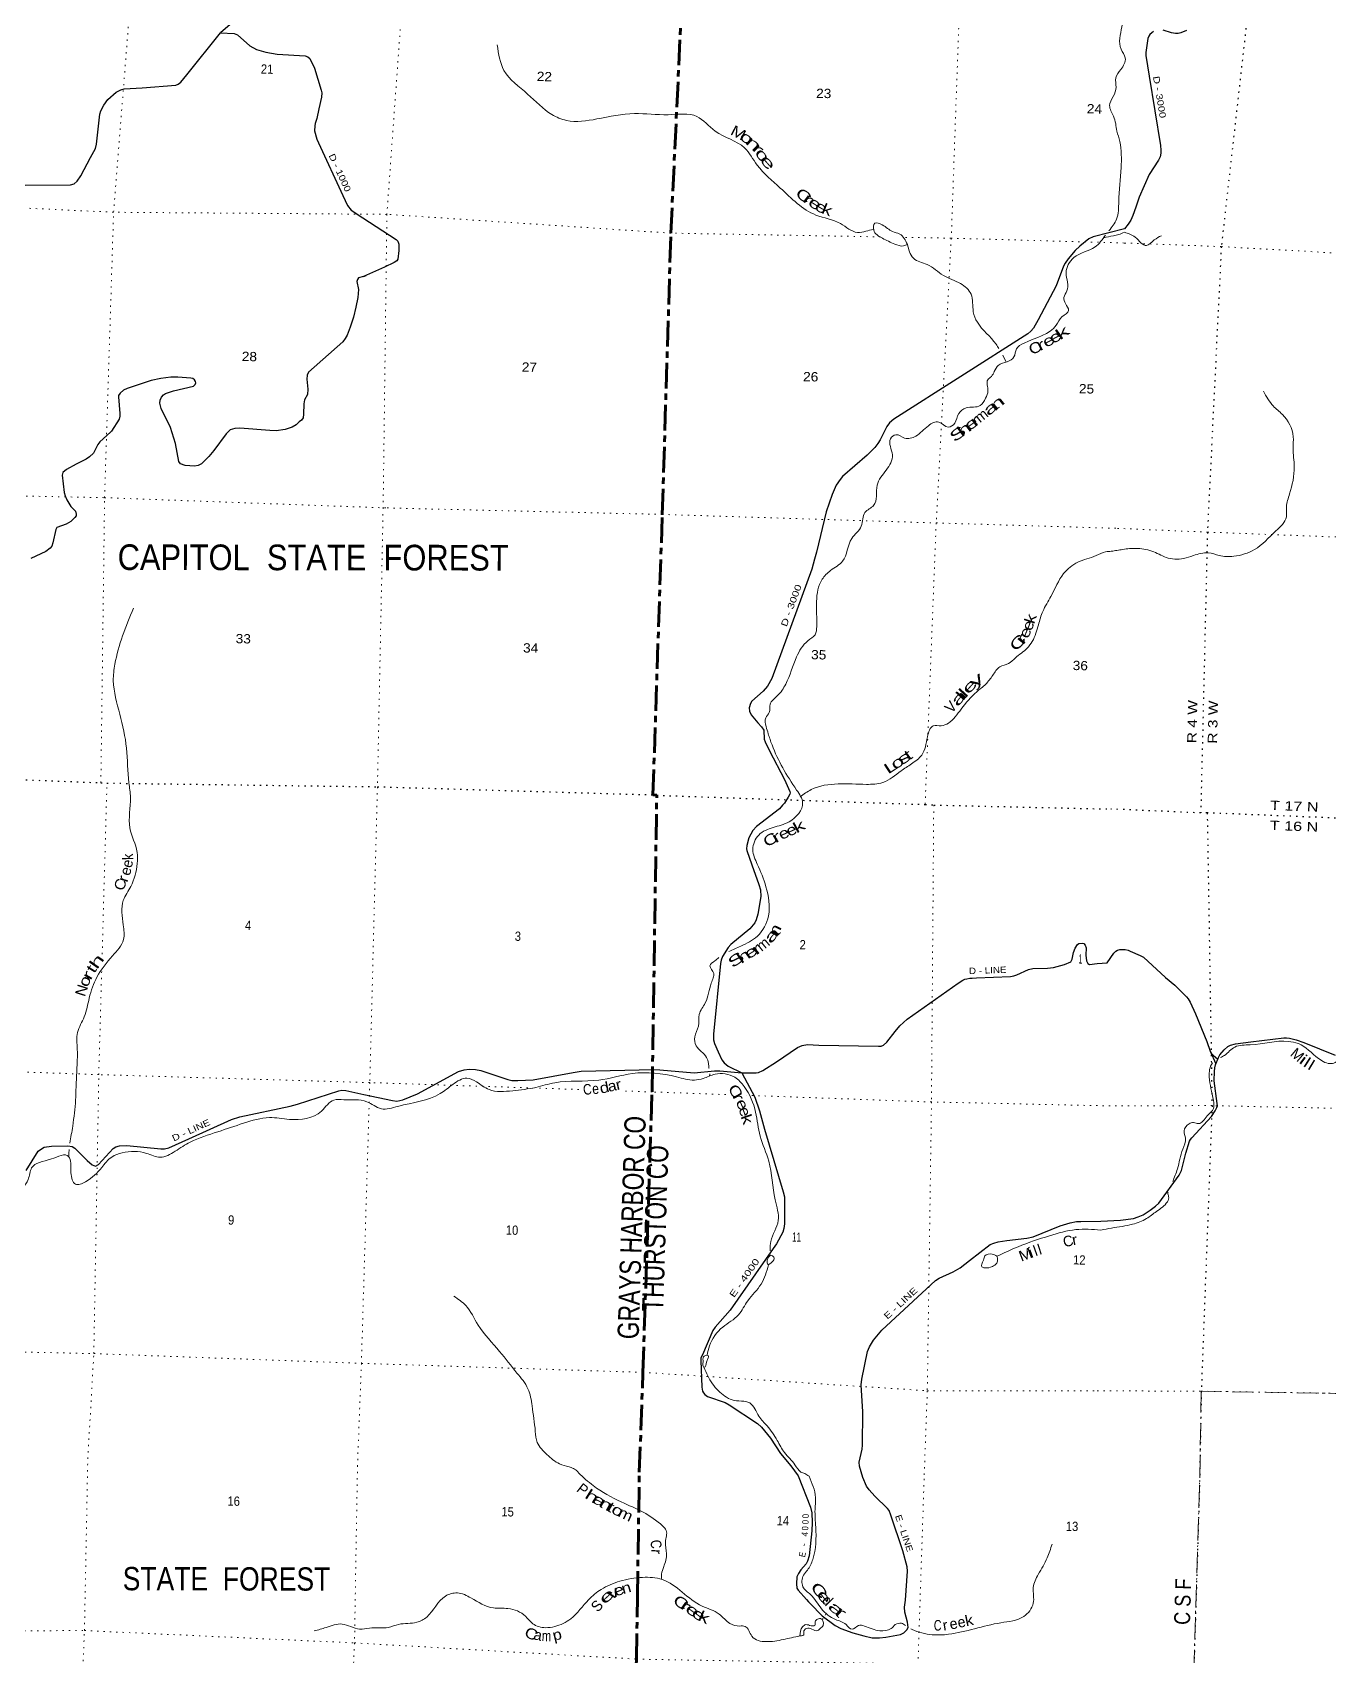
# Model space of a CAD drawing. Header units: feet. Extents: x -757852 to -501257, y -360805 to -170898.
# Drawn here: x -553669 to -529253, y -226110 to -195524 of the extents above; entities that cross this region are included whole.
import ezdxf
from ezdxf.enums import TextEntityAlignment as Align

# ---------------------------------------------------------------- set-up
doc = ezdxf.new("R2010")
doc.units = ezdxf.units.FT
doc.header["$LTSCALE"] = 80
for name, pattern in [('DOT_DASHED', [7.7, 5, -1.2, 0.3, -1.2]), ('DOTTED', [1.5, 0.3, -1.2]), ('LONG_DASH_SHORT_DASH', [9.9, 6, -1.2, 1.5, -1.2])]:
    doc.linetypes.add(name, pattern=pattern)
for name, color, linetype, lineweight in [('11', 7, 'LONG_DASH_SHORT_DASH', 60), ('29', 7, 'Continuous', 25), ('39', 7, 'Continuous', 13), ('41', 7, 'Continuous', 13), ('44', 7, 'DOT_DASHED', 13), ('6', 7, 'DOTTED', 25), ('7', 7, 'DOTTED', 13)]:
    doc.layers.add(name, color=color, linetype=linetype, lineweight=lineweight)
doc.layers.add('12', color=7, linetype='Continuous')
doc.layers.add('30', color=7, linetype='Continuous')

msp = doc.modelspace()

# ---------------------------------------------------------------- linework, layer by layer
at = {"layer": '11'}
for points in [[(-542236.73, -222653.56), (-542167.96, -220773.55), (-541996.19, -215488.89), (-541907.73, -209898.52), (-541979.91, -209890.81), (-541804.13, -204606.24), (-541642.04, -199305.26), (-541395.8, -194068.49), (-541166.67, -188684.7), (-541046.66, -183636.21), (-540681.11, -178315.84)], [(-542548.41, -236202.98), (-542530.26, -231398.89), (-542290.28, -226176.95), (-542272.4, -225000.41), (-542236.73, -222653.56)]]:
    msp.add_lwpolyline(points, dxfattribs=at)
at = {"layer": '29'}
msp.add_line((-531482.49, -214717.97), (-531376.29, -214961.76), dxfattribs=at)
for points in [[(-549629.65, -195106.5), (-550128.18, -195530.85)], [(-553804.04, -198400.86), (-552952.63, -198395), (-552881.49, -198373.5), (-552826.84, -198326.63), (-552757.35, -198225.11), (-552574.01, -197879.85), (-552483.3, -197709.55), (-552462.28, -197630.04), (-552401.33, -197063.17), (-552382.12, -196999.15), (-552327.15, -196891.32), (-552250.71, -196785.92), (-552092.92, -196649.17), (-552007.04, -196602.3), (-551942.38, -196587.72), (-551599.98, -196567.28), (-550965.4, -196517.51), (-550921.77, -196500.76), (-550874.93, -196461.7), (-550761.75, -196321.59), (-550128.18, -195530.85)], [(-550128.18, -195530.85), (-549868.73, -195545.26), (-549805.28, -195571.23), (-549571.69, -195777.76), (-549446.12, -195844.62), (-549270.45, -195895.39), (-549058.33, -195931.34), (-548533.47, -195966.31), (-548481.87, -195981.32), (-548442.84, -196016.47), (-548355.12, -196194.8), (-548229.39, -196611.68), (-548216.41, -196660.9), (-548224.22, -196742.91), (-548271.94, -196965.34), (-548314.98, -197142.95)], [(-532552.78, -195507.26), (-532582.69, -195529.24), (-532616.42, -195563), (-532638.11, -195594.34), (-532659.5, -195640.7), (-532697.16, -195899.35), (-532695.17, -195957.87), (-532632.34, -196348.86), (-532415.63, -197655.79), (-532411.59, -197742.65), (-532414, -197795.7), (-532426.05, -197865.62), (-532454.06, -197930.55), (-532631.4, -198202.66), (-532821.26, -198629.95), (-532883.92, -198813.2), (-532936.94, -198972.33), (-532975.5, -199059.13), (-533026.11, -199136.29), (-533097.93, -199225.74)], [(-531927.73, -195485.93), (-532033.22, -195529.24), (-532083.83, -195541.3), (-532132.89, -195543.52), (-532211.56, -195529.24), (-532368.64, -195479.19)], [(-548314.98, -197142.95), (-548341.34, -197236.98), (-548348.24, -197280.18), (-548356.96, -197377.58), (-548310.11, -197533.81), (-548278.88, -197604.11), (-547822.89, -198598.43)], [(-547822.89, -198598.43), (-547736.67, -198786.43), (-547662.07, -198871.48), (-547447.63, -199014.77), (-546816.64, -199424.01), (-546787.61, -199459.28), (-546768.09, -199512), (-546766.85, -199632.23), (-546787.61, -199793.2), (-546807.13, -199826.41), (-546852.12, -199858.33), (-547036.34, -199945.85), (-547433.56, -200125.07), (-547384.89, -200105.66)], [(-533097.93, -199225.74), (-533689.72, -199374.18), (-533766.82, -199413.64), (-533936.18, -199552.66), (-534027.37, -199635.21), (-534157.64, -199787.26), (-534214.1, -199874.15), (-534244.49, -199926.28), (-534383.31, -200300.83), (-534723.16, -200937.43), (-534813.36, -201097.11), (-534861.13, -201153.59), (-534915.55, -201199.98), (-537444.89, -202813.16), (-537522.29, -202881.85), (-537570.83, -202952.18), (-537699.25, -203199.02), (-537740.19, -203271.51), (-537800.98, -203345.36), (-537944.3, -203488.88), (-538406.06, -203889.88), (-538452.35, -203949.24), (-538526.18, -204057.85), (-538605.42, -204228.83), (-538716.1, -204557.18), (-538900.47, -205317.2), (-538934.36, -205450.25), (-538984.86, -205635.92), (-539740.58, -207695.12), (-539820.23, -207839.7), (-539904.5, -207933.99), (-540115.52, -208126.43), (-540140.87, -208171.64), (-540167.63, -208248.08), (-540163.29, -208313.25), (-540129.36, -208383.25), (-540002.37, -208532.36), (-539933.13, -208606.5), (-539894.05, -208673.83), (-539887.14, -208839.37), (-539868, -208891.06), (-539781.16, -209060.62), (-539503.23, -209603.54), (-539402.29, -209825), (-539394.67, -209853.36), (-539403.35, -209879.42), (-539433.74, -209931.54), (-539498.88, -210044.5), (-539537.97, -210087.96), (-539597.5, -210153.95), (-540028.66, -210487.63), (-540097.59, -210562.36), (-540171.96, -210700.51), (-540211.7, -210842.33), (-540215.38, -210909.05), (-540211.04, -210937.28), (-540119.85, -211206.64), (-539985.23, -211580.26), (-539954.22, -211678.21), (-539950.49, -211806.17), (-540002.11, -212138.49), (-540033, -212242.8), (-540063.39, -212303.62), (-540152.44, -212417.86), (-540515.01, -212712), (-540565.29, -212769.33), (-540667, -212937.91), (-540693.05, -213003.08), (-540709.85, -213070.95), (-540838.8, -214401.7), (-540836.35, -214504.09), (-540818.98, -214573.6), (-540754.27, -214731.31), (-540680.03, -214886.4), (-540636.6, -214942.88), (-540562.35, -215002.32), (-540306.26, -215127.42)], [(-547433.56, -200125.07), (-547529.33, -200148.62), (-547548.35, -200176.87), (-547560.56, -200218.93), (-547528.58, -200370.49), (-547537.14, -200519.66), (-547576.88, -200699.89), (-547619.12, -200886.79), (-547686.13, -201076.59), (-547740.14, -201230.48), (-547779.18, -201292.97), (-547824.39, -201356.16), (-548470.16, -201927.64), (-548496.18, -201981.16), (-548501.39, -202056.52), (-548479.25, -202243.2), (-548489.67, -202343.59), (-548544.32, -202449.04), (-548559.11, -202519.72), (-548561.54, -202719.01), (-548571.65, -202784.93), (-548598.97, -202827.89), (-548641.92, -202863.04), (-548700.47, -202917.72), (-548775.79, -202959.05), (-548911.28, -203007.55), (-549080.57, -203030.45), (-549199.99, -203023.8)], [(-549199.99, -203023.8), (-549762.32, -202978.26), (-549856.91, -202987.24), (-549941.9, -203013.41), (-550023.14, -203085.13), (-550254.45, -203403.41), (-550343.99, -203513.33), (-550484.53, -203650.03), (-550546.99, -203685.18), (-550614.28, -203697.39), (-550792.93, -203681.27), (-550882.72, -203650.03), (-550911.03, -203605.83), (-550973.35, -203270.55), (-551066.23, -202964.96), (-551245.01, -202607.6), (-551269.21, -202507.63), (-551265.3, -202452.95), (-551236.37, -202394.31), (-551202.84, -202355.31), (-551163.8, -202327.97), (-551013.53, -202275.23), (-550638.15, -202190.91), (-550601.65, -202160.03), (-550589.94, -202128.79), (-550596.98, -202101.65), (-550614, -202072.46), (-550648.5, -202046.77), (-550687.54, -202038.96), (-550927.91, -202020.95), (-551062.3, -202019.43), (-551249.69, -202042.86), (-551433.81, -202080.93), (-551732.15, -202184.22)], [(-551732.15, -202184.22), (-551886.01, -202230.33), (-551955.27, -202261.46), (-552018.74, -202320.16), (-552046.07, -202363.13), (-552047.44, -202392.8), (-552023.05, -202703.29), (-552022.65, -202757.59), (-552034.36, -202808.37), (-552182.1, -203036.87), (-552198.44, -203056.73), (-552397.42, -203236.04), (-552434.75, -203290.36), (-552522.35, -203454.75), (-552594.56, -203521.25), (-552655.08, -203564.11), (-552845.77, -203655.97), (-553025.94, -203759.39), (-553100.11, -203817.98), (-553111.99, -203866.95), (-553071.7, -204193.8), (-553053.27, -204257.36), (-553022.04, -204331.57), (-552944.06, -204453.67), (-552858.07, -204546.38), (-552843.2, -204600.33), (-552846.36, -204632.3), (-552869.79, -204663.55), (-552943.96, -204737.75), (-553036.7, -204788.36), (-553209.42, -204854.92), (-553231.17, -204891.82), (-553284.55, -205142.61), (-553307.02, -205204.47), (-553334.35, -205239.62), (-553415.34, -205305.52), (-553702.75, -205437.62)], [(-540306.26, -215127.42), (-540037.35, -215127.54), (-539989.69, -215119.96), (-539907.08, -215084.1), (-539651.63, -214918.92), (-539255.71, -214654), (-539170.88, -214610.86), (-539068.98, -214597.52), (-538852.88, -214610.15), (-537732.08, -214628.93), (-537679.38, -214625.76), (-537635.97, -214606.21), (-537572.13, -214551.07), (-537418.71, -214348.27), (-537327.64, -214243.45), (-537190.44, -214114.51), (-536232.23, -213437.93), (-536143.82, -213384.73), (-536102.57, -213365.18), (-536067.83, -213356.49), (-536007.03, -213347.81), (-535964.11, -213344.15), (-535882.81, -213337.07), (-535244.52, -213313.54), (-535181.94, -213302.19), (-535126.02, -213281.16), (-534906.79, -213180.27), (-534826.39, -213163.86), (-534548.27, -213158.09), (-534431.22, -213142.13), (-534227.13, -213090), (-534106.05, -213038.65), (-534083.83, -212990.08), (-534057.63, -212864.29), (-534027.38, -212781.55), (-533983.95, -212707.69), (-533956.92, -212692.82), (-533892.76, -212685.97), (-533862.36, -212694.66), (-533834.5, -212721.05), (-533818.94, -212772.86), (-533822.75, -212912.52), (-533810.25, -213020.49), (-533784.2, -213068.28), (-533754.43, -213086.82), (-533611.32, -213069.09), (-533421.35, -213054.01)], [(-533421.35, -213054.01), (-533297.98, -212871.84), (-533260.47, -212834.36), (-533228.09, -212816.38), (-533184.71, -212804.33), (-533131.68, -212804.33), (-533082.37, -212806.08), (-533025.64, -212818.79), (-532989.49, -212833.26), (-532801.5, -212915.25), (-532740.25, -212950.55), (-532322.67, -213333.3), (-532149.75, -213478.14), (-531928.63, -213695.12), (-531894.12, -213736.29), (-531860.38, -213798.99), (-531760.95, -214015.08), (-531546.97, -214538.09), (-531481.9, -214719.61), (-531454.28, -214762.3), (-531423.76, -214796.11), (-531336.99, -214868.95)], [(-533543.81, -217926.71), (-533173.86, -217905.39), (-532927.85, -217874.87), (-532841.27, -217845.11), (-532747.28, -217801.71), (-532612.31, -217717.31), (-532511.09, -217640.15), (-532450.84, -217582.28), (-532065.22, -217056.63), (-532021.84, -216969.82), (-531939.9, -216641.89), (-531871.02, -216415.24), (-531854.35, -216387.49), (-531829.04, -216352.54), (-531454.25, -215949.66), (-531388, -215843.75), (-531355.46, -215782.26), (-531345.82, -215748.5), (-531349.43, -215708.72), (-531404.01, -215280.37), (-531403.67, -215104.7), (-531396.44, -215037.18), (-531382.84, -214976.82), (-531324.13, -214841.87), (-531298.65, -214788.22), (-531218.09, -214697.19), (-531150.61, -214634.5), (-531100, -214610.39), (-531003.59, -214583.86), (-530717.22, -214541.76), (-530092.58, -214468.12), (-530043.18, -214466.92), (-529986.02, -214473.61), (-529861.21, -214506.7), (-529716.6, -214554.93), (-529125.53, -214793.65)], [(-553785.1, -216967.37), (-553559.31, -216606.72), (-553520.73, -216570.99), (-553446.9, -216531.89), (-553308.54, -216508.23), (-553003.98, -216503.65), (-552922.22, -216516.72), (-552873.7, -216547.1), (-552641.64, -216779.15), (-552543.68, -216859.89), (-552482.89, -216885.96), (-552426.43, -216855.55), (-552147.84, -216555.87), (-552100.75, -216525.37), (-552031.27, -216503.65), (-551893.54, -216497.72), (-551253.98, -216562.31), (-551183.89, -216563.97), (-551101.99, -216544.93), (-550724.69, -216372.33), (-549917.17, -216005.32), (-549760.17, -215956.26), (-548815.29, -215760.02), (-548678.91, -215721.66), (-547897.96, -215465.32), (-547840.81, -215456.66), (-547762.65, -215458.83), (-547427.87, -215535.61), (-546885.48, -215652.16), (-546802.97, -215660.85), (-546750.86, -215652.16), (-546694.41, -215639.12), (-546415.36, -215522.38), (-545643.43, -215102.42), (-545534.98, -215070.01), (-545439.45, -215056.97), (-545322.2, -215065.66), (-545224.59, -215085.27), (-544713.47, -215256.93), (-544636.1, -215272.02), (-544527.54, -215276.37), (-544236.55, -215262.91), (-543485.35, -215122.14), (-543330.35, -215095.72), (-541961.39, -215064.29), (-541848.25, -215070), (-541203.88, -215126.47), (-540819.1, -215093.89), (-540722.47, -215094.27), (-540306.26, -215127.42)], [(-540306.26, -215127.42), (-540062.33, -215588.57), (-539972.23, -215846.54), (-539881.03, -216189.75), (-539526.61, -217373.42), (-539503.25, -217464.85), (-539503.75, -217973.82), (-539511.94, -218062.21), (-539533.65, -218131.72), (-539650.89, -218353.29), (-539712.71, -218439.45), (-540523.87, -219599.71), (-540809.58, -219923.12), (-540853.77, -219982.45), (-541047.37, -220442.64), (-541075.23, -220499.44), (-541079.58, -220551.57), (-541060.83, -221050.48), (-541049.18, -221127.21), (-541027.46, -221161.96), (-541001.41, -221192.38), (-540950.28, -221227.51), (-540621.63, -221343.75), (-540545.45, -221383.53), (-540012.6, -221738.53), (-539937.51, -221804.94), (-539762.35, -222012.53), (-539578.68, -222299.51), (-539382.28, -222532.33), (-539245.34, -222724.45)], [(-538026.34, -222753.23), (-538090.27, -222539.89), (-538096.29, -222465.3), (-538040.08, -222220.59), (-538031.16, -222143.81), (-538027.46, -221516.09), (-538057.51, -221010.2), (-538044.19, -220899.13), (-537937.11, -220379.99), (-537900.89, -220290.91), (-537827.06, -220169.26), (-537670.56, -219977.74), (-536658.85, -219040.31), (-536585.13, -218998.43), (-536324.79, -218878.78), (-536194.3, -218800.76), (-536014.25, -218664.52), (-535626.16, -218362.96), (-535560.3, -218335.91), (-535477.79, -218314.18), (-535315.32, -218289.65), (-534939.32, -218244.67), (-534817.73, -218218.61), (-534309.63, -218010.52), (-534118.6, -217953.6), (-534001.35, -217931.87), (-533918.18, -217928.49), (-533543.81, -217926.71)], [(-539245.34, -222724.45), (-539010.45, -223315.37), (-538989.21, -223417.44), (-538980.7, -223604.54), (-538984.96, -223761.89), (-539035.95, -224229.64), (-539065.72, -224331.71), (-539091.21, -224378.48), (-539193.23, -224493.3), (-539239.98, -224561.33), (-539267.28, -224627.62), (-539273.98, -224756.94), (-539269.73, -224837.74), (-539245.57, -224877.67), (-539089.17, -225051.11), (-539047.58, -225094.88), (-539015.62, -225130.28), (-538789.42, -225358.66), (-538548.88, -225542.15), (-538440.88, -225601.04), (-538215.6, -225681.84), (-538007.33, -225737.12), (-537848.47, -225773.16), (-537709.79, -225775.39), (-537590.7, -225766.36), (-537318.74, -225711.61), (-537256.44, -225681.27), (-537195.48, -225626.56), (-537169.32, -225581.15), (-537182.87, -225482.2), (-537234.24, -225289.65), (-537237.98, -225197.06), (-537220.47, -225068.77), (-537182.73, -224520.93), (-537190.02, -224436), (-537272.83, -224135.95), (-537499.01, -223465.75), (-537531.27, -223374.9), (-537558.18, -223341.38), (-537797.6, -223105.29), (-537905.32, -222987.93), (-537953.75, -222917.83), (-538026.34, -222753.23)]]:
    msp.add_lwpolyline(points, dxfattribs=at)
at = {"layer": '39'}
for p, q in [((-535324.91, -201734.49), (-535390.09, -201605.7)), ((-540911.45, -215190.87), (-540911.22, -215147.63)), ((-538735.37, -225350.61), (-538719.68, -225311.96))]:
    msp.add_line(p, q, dxfattribs=at)
for points in [[(-533390.36, -199260.9), (-533246.4, -199042.27), (-533204.55, -198713.34), (-533161.38, -198070.61), (-533186.08, -197579.19), (-533237.77, -197382.85), (-533301.59, -197103.75), (-533377.29, -196902.84), (-533309.01, -196733.44), (-533254.52, -196551.64), (-533260.57, -196380.51), (-533166.41, -196221.77), (-533080.93, -196004.49), (-533159.44, -195837.71), (-533147.61, -195417.55), (-533243.23, -194349.14), (-533487.24, -193695.69)], [(-537830.53, -199232.01), (-537967.05, -199270.21), (-538126.36, -199292.65), (-538446.07, -199126.28), (-538908.6, -198964.62), (-539582.1, -198456.07), (-540016.19, -198023.5), (-540253.8, -197698.11), (-540807.17, -197381.45), (-541152.46, -197105.86), (-541692.37, -197073.16), (-542327.03, -197052.33), (-543036.91, -197154.47), (-543608.37, -197181.39), (-543883.14, -197070.38), (-544340.45, -196685.55), (-544786.26, -196238.63), (-544911.73, -195758.94)], [(-537186.95, -199517.72), (-537331.14, -199323.26), (-537466.66, -199273.83), (-537660.71, -199148.61), (-537798.71, -199119.24), (-537821.71, -199243.43), (-537656.58, -199402.17), (-537426, -199512.15), (-537261.98, -199546.15), (-537186.95, -199517.72)], [(-540548.82, -212840.89), (-540326.04, -212741.66), (-540012.07, -212551.83), (-539804.22, -212172.45), (-539851.66, -211622.16), (-540014.55, -211195.91), (-540098.6, -210922.38), (-539985.65, -210647.4), (-539714.99, -210504.85), (-539415.01, -210397.17), (-539159.46, -210041.03), (-539272.43, -209801.02), (-539736.92, -208949.32), (-539808.37, -208738.44), (-539847.41, -208602.75), (-539853.69, -208441.67), (-539789.02, -208340.58), (-539771.29, -208184.09), (-539636.91, -208024.27), (-539479.02, -207804.66), (-539274.1, -207292.44), (-539059.9, -206985.62), (-538926.6, -206872.05), (-538894.91, -206719.91), (-538791.68, -205829.13), (-538633, -205661.84), (-538405.84, -205488.1), (-538235.07, -205061.58), (-538054.71, -204826.39), (-537986.38, -204568.48), (-537822.52, -204437.52), (-537755.33, -204056.87), (-537583.79, -203769.18), (-537468.6, -203484.19), (-537503.69, -203179.61), (-537403.42, -203103.5), (-537238.09, -203167.7), (-537030.24, -203132.31), (-536790.46, -202934.72), (-536593.87, -202864.87), (-536415.23, -202961.57), (-536294.88, -202885.92), (-536220.34, -202706.61), (-536081.15, -202599.21), (-535814.81, -202555.13), (-535713.09, -202416.68), (-535669.62, -202276.88), (-535670.76, -202067.64), (-535604.97, -202004.8), (-535548.62, -201915.59), (-535475.49, -201796.59), (-535305.1, -201730.15), (-535180.35, -201638.51), (-535130.58, -201486.79), (-534989.34, -201377.43), (-534382.48, -201039.53), (-534274.3, -200883.13), (-534150.86, -200761.28), (-534208.16, -200633.21), (-534237.63, -200517.86), (-534180.47, -200394.47), (-534170.64, -200231.75), (-534196.59, -200052.11), (-534051.21, -199765.82), (-533650.58, -199565.94), (-533455.78, -199344.71)], [(-533491.47, -199393.98), (-533303.96, -199354.75), (-533204.96, -199332.92), (-533099.42, -199289.11)], [(-533099.42, -199289.11), (-532893.5, -199383.45), (-532683.71, -199537.27), (-532536.14, -199433.88), (-532400.83, -199354.53)], [(-535464.3, -201481.11), (-535516.45, -201399.34), (-535868.55, -200984.78), (-535944.35, -200787.88), (-535986.81, -200454.96), (-536185.2, -200257.22), (-536509.21, -200102.82), (-536815.92, -199896.52), (-537072.48, -199779.89), (-537145.95, -199655.47), (-537186.95, -199517.72)], [(-530478.03, -202283.7), (-530295.29, -202562.66), (-530121.66, -202722.91), (-529917.91, -203140.8), (-529919.64, -203359.97), (-529898.25, -203706.02), (-529986.74, -204220.11), (-530044.97, -204464.98), (-530046.44, -204651.98), (-530245.55, -204917.85), (-530648.36, -205268.55), (-531037.34, -205394.15), (-531312.63, -205379.88), (-531517.28, -205329.99), (-531799.13, -205382.03), (-531984.51, -205436.86), (-532310.01, -205416.16), (-532580.44, -205295.36), (-532887.62, -205246.66), (-533004.75, -205249.84), (-533128.78, -205266.68), (-533239.25, -205283.8)], [(-539205.46, -209924.85), (-538998.86, -209791.3), (-538491.86, -209684.43), (-537959.43, -209692.82), (-537647.02, -209655.84), (-537306.33, -209440.49), (-537110.28, -209308.26), (-536917.41, -209139.76), (-536806.83, -208794.31), (-536699.58, -208591.62), (-536550.79, -208589.06), (-536414.93, -208537.91), (-536173.64, -208275.98), (-535880.63, -207950.89), (-535710.32, -207801.97), (-535577.86, -207638.09), (-535443.43, -207476.26), (-535283.23, -207415.62), (-535152.08, -207308.04), (-534930.8, -207128.12), (-534833.28, -206997.63), (-534716.55, -206686.21), (-534635.17, -206432.94), (-534481.85, -206150.86), (-534242.64, -205719.9), (-533976.37, -205506.84), (-533629.75, -205382.15), (-533451.19, -205309.87), (-533344.44, -205300.28), (-533239.25, -205283.8)], [(-551766.51, -206373.65), (-552116.8, -207429.66), (-552146.09, -207736.76), (-552022.23, -208371.31), (-551898.47, -209009.88), (-551851.47, -209664.76), (-551823.67, -209936.99), (-551833.14, -210514.11), (-551697.21, -210975.94), (-551694.01, -211183.22), (-551818.71, -211616.84), (-551957.5, -211879.15), (-551958.26, -212341.81), (-551954.66, -212617.49), (-552160.82, -212924.5), (-552453.56, -213324.03), (-552599.46, -213718.94), (-552692.11, -214070.83), (-552819.73, -214371.62), (-552824.87, -214677.27), (-552842.47, -215258.23), (-552857.33, -215636.08), (-552911.17, -216133.72), (-552965.84, -216451.91)], [(-540923.71, -215042.31), (-540924.39, -215037.1), (-540936.43, -214950.32), (-540970, -214838.9), (-541167.82, -214617.03), (-541192.14, -214453.51), (-541123.01, -214247.92), (-541107.8, -214027), (-540994.25, -213812.38), (-540883.05, -213440.8), (-540842.44, -213337.14), (-540832.48, -213254.9), (-540905.57, -213114.39), (-540816.94, -213019.9), (-540740.14, -212956.7)], [(-525948.01, -215192.03), (-526175.81, -215228.14), (-527194.73, -215191.86), (-527759.65, -215197.4), (-528288.11, -215167.04), (-528764.86, -214952.09), (-529041.76, -214887.54), (-529106.38, -214923.22), (-529199.1, -214954.66), (-529439.58, -214860.24), (-529821.31, -214577.67), (-530007.93, -214535.96), (-530726.11, -214600.61), (-531015.92, -214642.54), (-531214.17, -214799.82), (-531289.44, -214842.1)], [(-531436.19, -214937.62), (-531440.45, -214942.8), (-531498.81, -215205.77), (-531468.35, -215421.18), (-531421.92, -215650.79), (-531421.11, -215803.63), (-531538.78, -215939.43), (-531702.76, -216084.92), (-531795.07, -216064.08), (-531877.69, -216089.56), (-531973.23, -216223.53), (-531946.17, -216360.49), (-532000.07, -216567.18), (-532099.51, -216940.42), (-532188.55, -217177.67)], [(-565012.17, -221115.47), (-564612.69, -221278.41), (-564354.34, -221232.13), (-564085.93, -221099.58), (-563799.18, -221128.39), (-563548.75, -221248.89), (-563320.2, -221531.83), (-562946.65, -221888.55), (-562800.75, -221924.14), (-562560.36, -221700.41), (-562232.48, -221259.45), (-561626.6, -220877.28), (-561113.32, -220587.49), (-560554.32, -220061.39), (-560365.83, -219822.37), (-560135.91, -219703.01), (-559866.22, -219773.67), (-559553.28, -219885.57), (-559274.93, -220187.77), (-559135.53, -220243.32), (-558979.71, -220112.17), (-558926.86, -219656.75), (-558787.54, -219285.83), (-558675.83, -219236.13), (-558446.27, -218959.85), (-558027, -218736.27), (-557668.43, -218615.88), (-557264.64, -218538.79), (-556328.61, -218564.63), (-555961.2, -218410.24), (-555631.69, -218329.41), (-555318.49, -218258.25), (-554909.95, -217978.1), (-554273.4, -217488), (-553997.66, -217385.8), (-553750.78, -217142.11), (-553685.29, -216920.34), (-553313.54, -216751.98), (-552990.81, -216703.17), (-552947.52, -216828.9), (-552943.85, -217016.07), (-552860.35, -217227.23), (-552668.34, -217181.42), (-552364.59, -216912.9), (-552177.08, -216716.1), (-551978.24, -216636.25), (-551520.23, -216646.92), (-551264.65, -216719.26), (-550982.64, -216607.15), (-550697.22, -216434.76), (-550178.12, -216239.66), (-549691.95, -216077.99), (-549205.1, -215972.66), (-548828, -216005.58), (-548223.36, -215848.68), (-547993.43, -215642.82), (-547806.33, -215635.11), (-547371.07, -215673.42), (-547096.81, -215806.54), (-546786.22, -215761.48), (-545986.67, -215520.61), (-545749.46, -215347.1), (-545483.43, -215230.59), (-545306.15, -215299.09), (-545068.33, -215443.44), (-544622.65, -215465.9), (-544189.05, -215403.58), (-543829.22, -215315.41), (-543001.99, -215266.29), (-542365.96, -215142.31), (-541533.33, -215205.97), (-541199.07, -215266.07), (-541033.55, -215235.72), (-540808.54, -215154.47), (-540440.09, -215213.35), (-540259.27, -215388.55), (-540045.37, -215868.29), (-539961.53, -216322.87), (-539797.62, -216791.38), (-539678.07, -217524.4), (-539618.8, -217912.02), (-539760.64, -218305.01), (-539772.39, -218463.66), (-539771.68, -218481.76)], [(-552979.07, -216571.1), (-552980.38, -216600.82), (-552981.58, -216705.58)], [(-532274.61, -217377.28), (-532279.98, -217391.43), (-532264.44, -217459.93), (-532289.34, -217558.27), (-532495.83, -217741.62), (-532681.85, -217876.88), (-532944.02, -217983.38), (-533342.62, -218054.6), (-533542.93, -218091.85)], [(-533542.93, -218091.85), (-534013.05, -218082.9), (-534508.22, -218200.11), (-535101.94, -218405.54), (-535500.09, -218585.36)], [(-539766.65, -218562.37), (-539825.2, -218659.57), (-539809.05, -218742.43), (-539735.46, -218689.83), (-539695.51, -218614.32), (-539712.98, -218587.76), (-539748.81, -218572.84), (-539770.67, -218562.27)], [(-535500.09, -218585.36), (-535591.6, -218545.01), (-535724.98, -218576.1), (-535755.08, -218659.88), (-535784.16, -218785.94), (-535728.33, -218805.35), (-535584.95, -218776.5), (-535503.1, -218714.04), (-535487.39, -218643.99), (-535500.09, -218585.36)], [(-539801.71, -218747.19), (-539942.25, -219109.47), (-540192.79, -219423.49), (-540367.83, -219688.97), (-540664.66, -219919.43), (-540916.14, -220273.65), (-540960.45, -220449.65)], [(-545728.19, -219338.73), (-545507.15, -219512.87), (-545272.58, -219882.44), (-544868.13, -220378.69), (-544542, -220786.61), (-544333.87, -221083.16), (-544256.97, -221404.8), (-544195.88, -221887.01), (-544158.54, -222095.09), (-543976.93, -222322.61), (-543739.82, -222497.12), (-543560.29, -222555.62), (-543476.58, -222585.73), (-543435.82, -222610.41), (-543424.61, -222619.22), (-543416.25, -222625.52)], [(-540960.45, -220449.65), (-541027.45, -220478.26), (-541035.87, -220580.66), (-541033.64, -220657.16), (-541015.94, -220673.66), (-540969.58, -220582.2), (-540945.93, -220516.37), (-540938.54, -220458.21), (-540960.45, -220449.65)], [(-541018.52, -220676.1), (-540860.55, -220991.1), (-540622.74, -221221.95), (-540489.75, -221293.45), (-540155.4, -221349.52), (-539982.39, -221600.99), (-539829.84, -221781.57), (-539639.27, -222055.57), (-539499.94, -222286.14), (-539304.32, -222516), (-539190.91, -222651.42), (-539121.21, -222679.19), (-539039.6, -222729.1)], [(-543416.25, -222625.52), (-543400.59, -222643.06), (-543381.19, -222664.21), (-543103.35, -222908.24), (-542575.53, -223215.87), (-542163.73, -223408.23), (-541795.71, -223670), (-541729.2, -223751.96), (-541746.09, -223966.79), (-541724.94, -224188.51), (-541776.71, -224434.73), (-541818.09, -224576.59), (-541814.72, -224675.72)], [(-539039.6, -222729.1), (-538916.94, -223129.85), (-538926.01, -223354.92), (-538913.42, -223689.08), (-538969.35, -224299.25), (-539070.36, -224500.1), (-539140.79, -224593.03), (-539155.76, -224811.93), (-539012.34, -224959.99), (-538805.28, -225228.17), (-538540.47, -225431.28), (-538341.58, -225526.29), (-538229, -225615.33), (-538108.78, -225543.64), (-537996.44, -225554.23), (-537702.94, -225643.35), (-537494.95, -225601.8), (-537419.7, -225525.75)], [(-537124.28, -225608.25), (-537099.31, -225618.82), (-536717.58, -225717.98), (-536413.82, -225708.77), (-535423.92, -225491.87), (-534995.07, -225372.86), (-534814.62, -225125.54), (-534813.92, -224825.87), (-534719.95, -224580.61), (-534552.12, -224268.64), (-534461.9, -224011.23)], [(-548359.41, -225647.17), (-548136.77, -225579.81), (-547835.81, -225516.23), (-547506.23, -225610.19), (-547320.88, -225592.27), (-547129.83, -225588.55), (-546968.82, -225580.13), (-546770.51, -225522.28), (-546427.9, -225483.78), (-546240.7, -225383.44), (-545888.09, -224989.17), (-545663.62, -224929.9), (-545408.42, -225024.18), (-544986.48, -225212.75), (-544711.31, -225223.01), (-544380.89, -225369.28), (-544243.32, -225509.17), (-544005.8, -225584.95), (-543830.41, -225562.78), (-543529.61, -225416.74), (-543191.87, -225058.34), (-542954.28, -224862.59), (-542603.07, -224709.65), (-542175.26, -224636.88), (-541808.25, -224675.37), (-541051.65, -225179.26), (-540731.33, -225327.31), (-540530.32, -225506.85), (-540342.4, -225553.35), (-540244.03, -225559.6), (-540115.58, -225747.55), (-539850.48, -225848.09), (-539525.9, -225807.18), (-539210.79, -225739.9)], [(-539210.79, -225739.9), (-539164.71, -225567.97), (-539097.46, -225527.26), (-539001.47, -225549.55), (-538932.93, -225541.05), (-538921.21, -225466.9), (-538882.04, -225423.53), (-538803.59, -225421.29), (-538772.62, -225474.29), (-538776.21, -225544.6), (-538833.82, -225603.63), (-538874.82, -225638.91), (-538986.84, -225614.24), (-539088.99, -225597.85), (-539134.28, -225645.09), (-539139.93, -225717.37), (-539180.61, -225738.58), (-539210.79, -225739.9)], [(-538795.91, -225425.36), (-538791.63, -225425.58), (-538775.98, -225413.2)], [(-537419.7, -225525.75), (-537297.7, -225501.69), (-537220.04, -225543.82)]]:
    msp.add_spline(points, degree=3, dxfattribs=at)
at = {"layer": '44'}
for points in [[(-515328.67, -183962.46), (-515346.71, -189299.3), (-515641.98, -194611.8), (-515772.95, -199993.99), (-515772.95, -199993.99), (-515771.03, -205349.09), (-515750.76, -209291.5), (-516400.33, -209285.15), (-516399.52, -209560.25), (-517108.83, -209543.24), (-517119.56, -210647.15), (-517141.6, -213182.75), (-519645.68, -213104.37), (-519676.38, -214663.78), (-525525.28, -214540.93), (-525505.2, -215868.8), (-526194.87, -215859.42), (-526357.78, -221213.2), (-531650.14, -221128.73), (-531682.41, -222901.94)], [(-533734.54, -226358.54), (-531791.05, -226404.69), (-531682.41, -222901.94)]]:
    msp.add_lwpolyline(points, dxfattribs=at)
at = {"layer": '6'}
for points in [[(-530001.4, -177141.54), (-530290.81, -178839.87), (-530500.99, -183815.22), (-530665.11, -189068.45), (-530714.91, -194608.13), (-531272.67, -199558.59), (-531534.3, -204939.73), (-531660.54, -210231.47)], [(-564717.14, -209242.26), (-562882.39, -209250.77), (-562810.12, -209254.46), (-557646.93, -209441.18), (-557508.7, -209460.5), (-552380.03, -209662.5), (-552265.62, -209669.19), (-547170.02, -209737.66), (-541979.91, -209890.81)], [(-541907.73, -209898.52), (-536852.79, -210072.66), (-536690.21, -210082.49), (-533353.62, -210158.18)], [(-506742.72, -210908.01), (-510334.48, -210846.1), (-510426.88, -210837.31), (-514794.21, -210713.98), (-517119.56, -210647.15), (-521071.43, -210607.57), (-521117.69, -210611.22), (-526363.13, -210440.66), (-531537.91, -210230.44), (-531660.54, -210231.47), (-533353.62, -210158.18)], [(-531537.91, -210230.44), (-531446.8, -215747.12), (-531650.14, -221128.73), (-531682.41, -222901.94)], [(-531682.41, -222901.94), (-531791.05, -226404.69), (-531822.94, -231720.76), (-531910.71, -237013.85), (-531956.15, -238844.06)]]:
    msp.add_lwpolyline(points, dxfattribs=at)
at = {"layer": '7'}
msp.add_line((-552359.66, -213011.95), (-552265.62, -209669.19), dxfattribs=at)
for points in [[(-545966.82, -176764.34), (-546030.62, -177915.07), (-546265.62, -183341.58), (-546448.66, -188420.78), (-546620.38, -193789.93), (-546992.26, -198951.24), (-547063.2, -204479.65), (-547170.02, -209737.66), (-547314.4, -215312.64), (-547472.24, -220603.66), (-547546.17, -222526.76)], [(-535253.37, -177018.7), (-535429.31, -178581.06), (-535515.76, -181506.02), (-535817.08, -183820.45), (-535873.53, -188987.1), (-536177.22, -194240.52), (-536360.13, -199400.2), (-536644.35, -204766.73), (-536852.79, -210072.66)], [(-552380.03, -209662.5), (-552310.76, -204290.97), (-552140.81, -198911.72), (-551713.53, -193530.42), (-551532.63, -188370.69), (-551256.05, -183158.88), (-551262.46, -183064.31)], [(-537694.3, -199376.22), (-541642.04, -199305.26), (-546992.26, -198951.24), (-552140.81, -198911.72), (-557266.57, -198671.56), (-562488.64, -198596.12), (-564453.5, -198595.75)], [(-533104.14, -199491.43), (-536360.13, -199400.2), (-537268.91, -199383.86)], [(-516119.34, -199990.69), (-520973.11, -199944.44), (-526209.06, -199844.34), (-531272.67, -199558.59), (-533104.14, -199491.43)], [(-559782.17, -204088.59), (-557626.45, -204179.15), (-552310.76, -204290.97), (-546988.99, -204484.17), (-541804.13, -204606.24), (-536644.35, -204766.73), (-533229.9, -204868.52)], [(-533229.9, -204868.52), (-531534.3, -204939.73), (-526260.94, -205138.68), (-521013.41, -205299.2), (-515771.03, -205349.09), (-512995.22, -205395.37), (-510168.93, -205158.52), (-504823.12, -205347.99), (-503884.06, -205451.76)], [(-536690.21, -210082.49), (-536732.56, -215677.95), (-536811.52, -221119.67), (-536871.42, -222780.43)], [(-552627.28, -222404.26), (-552512.89, -220419.8), (-552420.18, -215163.47), (-552364.12, -213170.82)], [(-543376.33, -215443.15), (-547314.4, -215312.64), (-552420.18, -215163.47), (-557274.14, -214989.99), (-563117.32, -214916.17), (-564855.11, -214812.86)], [(-540605.96, -215538.82), (-541996.19, -215488.89), (-542560.4, -215470.19)], [(-533484.4, -215749.7), (-536732.56, -215677.95), (-540211, -215553.01)], [(-502104.38, -216289.02), (-505168.31, -216216.27), (-510531.5, -216191.56), (-515861.31, -216012.28), (-521005.04, -215945.08), (-526194.87, -215859.42), (-531446.8, -215747.12), (-533484.4, -215749.7)], [(-564986.71, -220127.16), (-563261.01, -220203.5), (-557890.71, -220300.49), (-552512.89, -220419.8), (-547472.24, -220603.66), (-542167.96, -220773.55), (-536811.52, -221119.67), (-533610.02, -221120.89)], [(-533610.02, -221120.89), (-531650.14, -221128.73), (-526357.78, -221213.2), (-521101.43, -221275.26), (-518506.44, -221308.04)], [(-553297.2, -239989.5), (-553176.16, -236209.97), (-553172.21, -235944.57), (-552918.55, -231008.54), (-552689.34, -225639.52), (-552627.28, -222404.26)], [(-547546.17, -222526.76), (-547602.56, -225871.49), (-547814.73, -231108.14), (-547949.26, -236378.73), (-547958.13, -238156.01)], [(-536871.42, -222780.43), (-536987.32, -226271.01), (-537116.16, -231467.31), (-537207.66, -235753.72)], [(-565117.07, -225391.28), (-563514.18, -225442.42), (-560626.59, -225493.79), (-558141.51, -225654.71), (-552689.34, -225639.52), (-547602.56, -225871.49), (-542290.28, -226176.95), (-536987.32, -226271.01), (-533732.52, -226358.59)]]:
    msp.add_lwpolyline(points, dxfattribs=at)

# ---------------------------------------------------------------- texts
at = {"layer": '12', "width": 0.8}
for s, p in [('GRAYS HARBOR CO', (-542249.99, -220153.75)), ('THURSTON CO', (-541787.76, -219634.84))]:
    msp.add_text(s, height=400, rotation=88.138, dxfattribs=at).set_placement(p)
at = {"layer": '30'}
for s, rotation, width, p in [('D - 3000', 279.415, 1.3, (-532560.11, -196356.57)), ('D - 1000', 294.636, 1.25, (-548092.62, -197842.33)), ('D - 3000', 69.847, 1.35, (-539461.72, -206732.1)), ('D - LINE', 2.111, 1.15, (-536024.68, -213269.72)), ('D - LINE', 24.582, 1.25, (-551006.22, -216424.14)), ('E - 4000', 55.042, 1.4, (-540452.27, -219375.12)), ('E - LINE', 42.818, 1.3, (-537562.58, -219782.25)), ('E - LINE', 288.649, 1.2, (-537420.28, -223480.13))]:
    msp.add_text(s, height=120, rotation=rotation, dxfattribs=dict(at, width=width)).set_placement(p)
for s, rotation, width, p in [('0', 88.449, 0.9, (-539048.73, -223596.76)), ('0', 92.604, 0.95, (-539045.07, -223479.44)), ('4', 83.779, 0.9, (-539062.63, -223828.49)), ('0', 88.449, 0.9, (-539054.02, -223713.87)), ('E', 78.74, 0.9, (-539106.68, -224216.58))]:
    msp.add_text(s, height=120, rotation=rotation, dxfattribs=dict(at, width=width)).set_placement(p, align=Align.CENTER)
msp.add_text('-', height=120, rotation=83.779, dxfattribs=at).set_placement((-539084.44, -224028.57), align=Align.CENTER)
at = {"layer": '41'}
for s, rotation, width, p in [('M', 332.225, 1.25, (-540538.89, -197438.27)), ('o', 326.074, 1.6, (-540367.77, -197523.38)), ('n', 319.914, 1.95, (-540258.41, -197600.94)), ('r', 315.632, 2.25, (-540141.68, -197711.19)), ('o', 307.138, 1.7, (-540073.39, -197794.15)), ('e', 311.46, 1.9, (-539982.04, -197931.96)), ('C', 322.546, 1.5, (-539314.73, -198589.25)), ('r', 323.106, 1.9, (-539180.65, -198691.94)), ('e', 327.621, 1.55, (-539074.89, -198768.22)), ('e', 330.554, 1.45, (-538951.18, -198850.4)), ('k', 338.363, 1.4, (-538821.9, -198922.37)), ('e', 27.156, 1.4, (-534578.7, -201467.26)), ('e', 27.933, 1.4, (-534448.86, -201395.61)), ('k', 34.979, 1.85, (-534313.87, -201330.48)), ('C', 27.374, 1.25, (-534840.56, -201609.8)), ('r', 27.195, 1.55, (-534690.58, -201532.15)), ('n', 38.72, 1.9, (-535548.42, -202675.96)), ('e', 36.152, 1.7, (-536029.24, -203047.25)), ('r', 37.253, 1.9, (-535918.74, -202968.03)), ('a', 38.72, 1.9, (-535665.47, -202763.59)), ('S', 36.152, 1.7, (-536303.38, -203256.14)), ('h', 36.152, 1.75, (-536164.62, -203157.56)), ('e', 66.848, 1.3, (-534915.59, -206959.79)), ('k', 72.084, 1.3, (-534799.66, -206683.61)), ('e', 69.646, 1.2, (-534850.46, -206815.72)), ('C', 49.127, 1.65, (-535136.3, -207203.97)), ('r', 50.993, 2, (-535015.4, -207082.73)), ('y', 41.933, 2.05, (-535930.34, -207891.65)), ('a', 48.007, 2, (-536245.41, -208243.5)), ('l', 48.037, 1.7, (-536145.03, -208131.99)), ('l', 47.928, 1.7, (-536091.04, -208071.96)), ('e', 47.904, 1.9, (-536036.94, -208012.02)), ('o', 34.091, 1.6, (-537421.11, -209427.9)), ('s', 34.01, 1.9, (-537303.68, -209346.42)), ('t', 35.455, 1.6, (-537164.8, -209254.21)), ('L', 33.079, 1.65, (-537551.83, -209510.49)), ('k', 28.161, 1.6, (-539277.24, -210621.41)), ('C', 32.261, 1.4, (-539829.23, -210887.59)), ('r', 30.741, 1.7, (-539672.75, -210808.78)), ('e', 23.877, 1.3, (-539563.76, -210743.43)), ('e', 23.886, 1.3, (-539421.13, -210682.66)), ('k', 91.183, 0.9, (-551771.39, -211116.02)), ('e', 75.505, 1.05, (-551836.19, -211427.03)), ('C', 69.557, 1.1, (-551959.36, -211714.81)), ('r', 73.097, 1.25, (-551883.14, -211552.2)), ('a', 48.402, 2, (-539765.22, -212711.27)), ('n', 62.711, 1.5, (-539648.66, -212584)), ('S', 36.838, 1.7, (-540478.72, -213165.28)), ('h', 34.465, 1.7, (-540320.82, -213081.9)), ('e', 32.22, 1.55, (-540182.5, -212997.44)), ('r', 37.521, 1.95, (-540038.85, -212923.13)), ('t', 57.818, 1.5, (-552505.72, -213269.49)), ('h', 54.818, 1.75, (-552453.36, -213193.27)), ('N', 72.305, 1.1, (-552682.67, -213706.77)), ('o', 66.323, 1.3, (-552633.55, -213528.86)), ('r', 61.902, 1.6, (-552574.24, -213397.26)), ('i', 323.513, 1.55, (-529822.98, -214932.04)), ('l', 327.062, 1.35, (-529742.5, -214995.18)), ('l', 328.981, 1.25, (-529657.73, -215049.49)), ('d', 12.055, 1.2, (-542962.28, -215522.65)), ('a', 12.055, 1.1, (-542810, -215488.7)), ('r', 12.886, 1.15, (-542658.21, -215455.66)), ('C', 5.671, 0.85, (-543287.05, -215547.27)), ('e', 5.678, 0.85, (-543114.7, -215532.97)), ('C', 301.451, 1.35, (-540578.01, -215418.88)), ('r', 298.322, 1.6, (-540490.17, -215562.7)), ('e', 293.797, 1.3, (-540424.97, -215673.54)), ('e', 289.605, 1.2, (-540371.23, -215808.95)), ('k', 289.26, 1.35, (-540330.08, -215949.67)), ('r', 11.249, 1.1, (-534065.89, -218379.69)), ('M', 20.739, 1.1, (-535041.81, -218689.03)), ('h', 328.063, 1.65, (-543281.7, -223128.23)), ('a', 328.063, 1.65, (-543144.58, -223205.58)), ('n', 330.995, 1.55, (-543013.06, -223289.15)), ('t', 331.473, 1.35, (-542862.92, -223372.4)), ('o', 332.192, 1.4, (-542783.01, -223412.76)), ('m', 334.723, 1.2, (-542655.81, -223479.51)), ('C', 276.131, 0.85, (-542028.61, -223940)), ('C', 311.312, 1.65, (-539028.23, -224830.09)), ('C', 324.457, 1.45, (-541623.17, -225110.28)), ('r', 324.457, 1.85, (-541487.83, -225202.16)), ('e', 308.366, 1.75, (-538911.32, -224963.52)), ('e', 324.457, 1.65, (-541388.63, -225267.32)), ('e', 325.081, 1.65, (-541273.05, -225349.58)), ('k', 335.362, 1.5, (-541150.25, -225436.59)), ('a', 317.619, 2, (-538700.15, -225204.76)), ('r', 321.45, 2, (-538571.38, -225313.01)), ('k', 11.737, 1.15, (-536079.25, -225558.98)), ('C', 359.894, 0.75, (-536688.53, -225639.96)), ('r', 9.328, 1.05, (-536505.05, -225642.26))]:
    msp.add_text(s, height=200, rotation=rotation, dxfattribs=dict(at, width=width)).set_placement(p)
for s, rotation, p in [('m', 38.72, (-535817.7, -202888.97)), ('V', 47.723, (-536356.92, -208366.16)), ('e', 77.919, (-551800.38, -211277.85)), ('m', 39.169, (-539933.08, -212850.85)), ('M', 319.901, (-529989.07, -214793.33)), ('l', 19.769, (-534769.75, -218586.93)), ('l', 17.97, (-534693.76, -218559.69)), ('C', 13.176, (-534230.28, -218418.11)), ('i', 20.204, (-534854.4, -218618.08)), ('P', 322.184, (-543435.07, -223003.13)), ('r', 266.138, (-542006.38, -224101.15)), ('d', 314.444, (-538814.47, -225086.85)), ('e', 11.737, (-536221.24, -225590.49)), ('e', 11.737, (-536371.66, -225622.03))]:
    msp.add_text(s, height=200, rotation=rotation, dxfattribs=at).set_placement(p)
for s, rotation, width, p in [('e', 21.807, 1.25, (-542586.52, -224967.3)), ('n', 15.966, 1.2, (-542457.08, -224927.82)), ('e', 42.332, 1.95, (-542786.48, -225063.05)), ('v', 30.99, 1.6, (-542681.1, -225013.53)), ('C', 332.328, 1.25, (-544316.35, -225786.78)), ('a', 348.69, 1.05, (-544165.54, -225819.02)), ('m', 359.058, 0.8, (-543987.04, -225839.69)), ('p', 14.112, 1.15, (-543762.67, -225812.53))]:
    msp.add_text(s, height=200, rotation=rotation, dxfattribs=dict(at, width=width)).set_placement(p, align=Align.CENTER)
msp.add_text('S', height=200, rotation=47.74, dxfattribs=at).set_placement((-542961.35, -225240.21), align=Align.CENTER)
at = {"layer": '44'}
for s, height, rotation, width, p in [('CAPITOL  STATE  FOREST', 483.2, 359.915, 0.9, (-548381.24, -205658.61)), ('C S F', 300, 88.224, 0.85, (-531850.04, -225099.89))]:
    msp.add_text(s, height=height, rotation=rotation, dxfattribs=dict(at, width=width)).set_placement(p, align=Align.CENTER)
at = {"layer": '44', "width": 0.85}
msp.add_text('STATE  FOREST', height=439.2, rotation=359.875, dxfattribs=at).set_placement((-551969.47, -224879.65))
at = {"layer": '6'}
for s, rotation, width, p in [('R 4 W', 88.633, 1.25, (-531742.05, -208919.73)), ('R 3 W', 88.633, 1.25, (-531354.38, -208928.59)), ('T 17 N', 357.674, 1.3, (-530356.84, -210172.36)), ('T 16 N', 357.674, 1.3, (-530361.8, -210549.19))]:
    msp.add_text(s, height=175, rotation=rotation, dxfattribs=dict(at, width=width)).set_placement(p)
at = {"layer": '7'}
for s, rotation, width, p in [('21', 358.665, 0.9, (-549368.32, -196298.81)), ('22', 358.665, 1.1, (-544169.85, -196438.07)), ('23', 358.665, 1.1, (-538907.58, -196755.84)), ('24', 358.665, 1.1, (-533807.3, -197046.55)), ('28', 358.665, 1.1, (-549727.29, -201714.17)), ('27', 358.665, 1.1, (-544452.03, -201914.15)), ('26', 358.665, 1.1, (-539152.66, -202094.71)), ('25', 358.665, 1.1, (-533956.52, -202322.54)), ('33', 358.665, 1.1, (-549842.3, -207032.17)), ('34', 358.665, 1.1, (-544428.35, -207206.75)), ('35', 358.665, 1.1, (-539001.52, -207334.03)), ('36', 358.665, 1.1, (-534073.77, -207537.82)), ('4', 358.665, 0.9, (-549667.82, -212437.21)), ('3', 358.665, 0.9, (-544585.16, -212640.66)), ('2', 358.665, 0.9, (-539219.05, -212800.43)), ('1', 358.665, 0.45, (-533961.7, -213068.11)), ('9', 358.665, 0.9, (-549986.06, -217988.78)), ('10', 358.665, 0.9, (-544753.2, -218177.68)), ('11', 358.665, 0.65, (-539360.03, -218309.77)), ('12', 358.665, 0.9, (-534067.07, -218738.68)), ('16', 358.701, 0.9, (-549997.13, -223284.28)), ('15', 358.701, 0.9, (-544836.71, -223485.15)), ('14', 358.701, 0.9, (-539649.94, -223653.56)), ('13', 358.701, 0.9, (-534203.68, -223759.5))]:
    msp.add_text(s, height=175, rotation=rotation, dxfattribs=dict(at, width=width)).set_placement(p)

doc.saveas('drawing.dxf')
